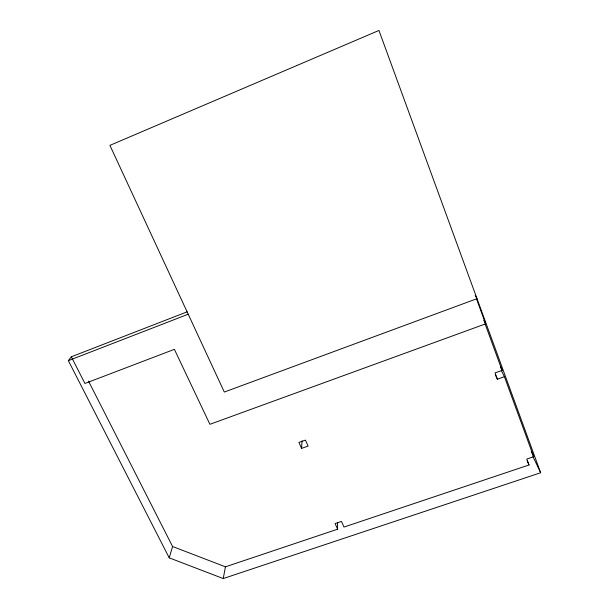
<?xml version="1.0" encoding="UTF-8"?>
<svg xmlns="http://www.w3.org/2000/svg" width="609" height="609" viewBox="0 0 609 609"><rect width="100%" height="100%" fill="white"/><g stroke="black" fill="none" stroke-linecap="round" stroke-linejoin="round"><path stroke-width="0.91" d="M301.577 448.384L298.928 442.431L305.452 440.117L308.093 446.085L301.577 448.384L302.041 440.84M187.191 311.816L71.322 356.783L68.345 360.657L169.226 557.852L223.237 578.55L225.437 566.827L337.614 529.198L337.477 522.575M169.226 557.852L172.583 546.517L88.518 381.12M68.345 360.657L188.211 314.206M476.512 298.92L485.632 323.851L209.907 424.306L174.387 349.338L84.933 383.472L71.322 356.783M485.061 323.828L502.098 370.386L495.071 372.875L497.401 379.201L504.419 376.72L533.697 456.712L526.831 459.019L529.031 464.979L343.986 527.059L341.489 521.426L335.102 523.573L337.614 529.198M223.237 578.55L540.655 472.751L378.943 30.45L109.917 145.376L224.31 392.059L477.007 298.669L475.21 295.357M172.583 546.517L225.437 566.827M483.774 320.319L485.632 323.851M500.408 367.021L502.098 370.386M501.451 370.79L504.419 376.72M495.368 374.938L497.401 379.201M531.246 451.574L533.697 456.712M532.928 456.468L540.655 472.751M527.059 460.663L529.031 464.979"/></g></svg>
